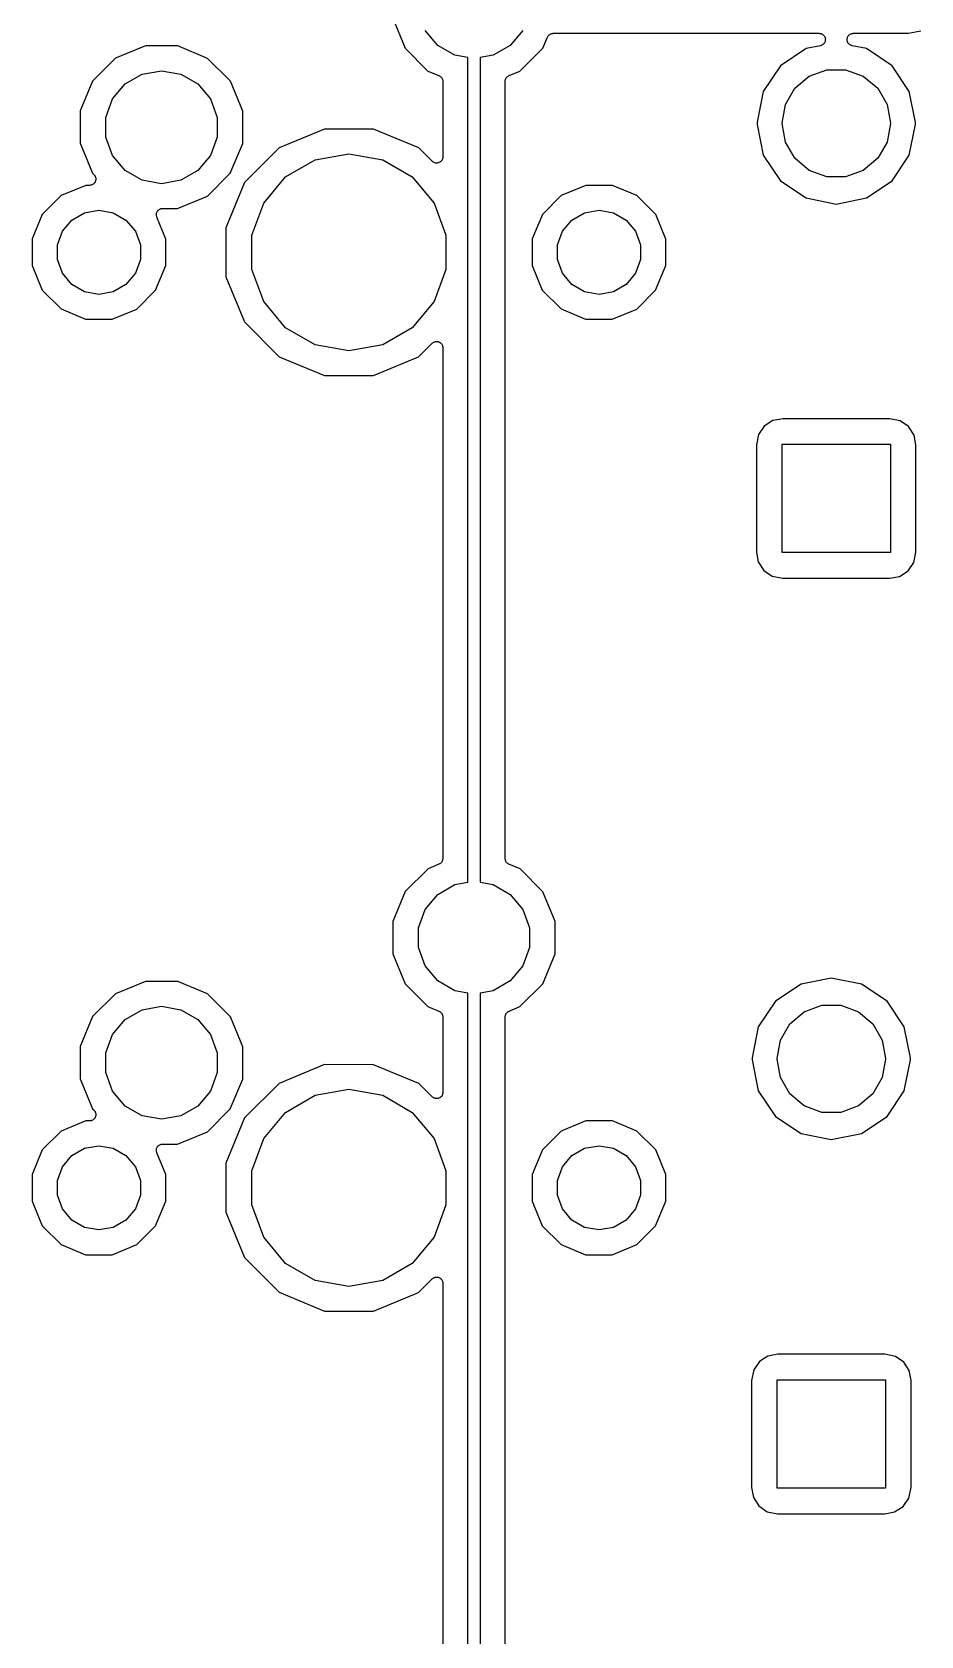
# Model space of a CAD drawing. Extents: x 37 to 156, y -136 to -20.
# Drawn here: x 119.56 to 137.62, y -78.1 to -45.53 of the extents above; entities that cross this region are included whole.
import ezdxf

# ---------------------------------------------------------------- set-up
doc = ezdxf.new("R2010")
doc.units = 0
doc.header["$MEASUREMENT"] = 0
doc.layers.add('BLACK', color=7, linetype='CONTINUOUS')

msp = doc.modelspace()

# ---------------------------------------------------------------- linework, layer by layer
at = {"layer": 'Black'}
for p, q in [((126.889, -45.247), (127.14, -45.854)), ((127.802, -45.7989), (127.546, -45.4937)), ((129.534, -45.4937), (129.278, -45.7989)), ((130.049, -45.6058), (130.056, -45.5941)), ((130.056, -45.5941), (130.063, -45.5891)), ((130.063, -45.5891), (130.068, -45.5827)), ((130.068, -45.5827), (130.08, -45.5758)), ((130.08, -45.5758), (130.091, -45.5673)), ((130.091, -45.5673), (130.099, -45.5648)), ((130.099, -45.5648), (130.106, -45.5607)), ((130.106, -45.5607), (130.12, -45.5582)), ((130.12, -45.5582), (130.133, -45.5541)), ((130.133, -45.5541), (130.141, -45.5544)), ((130.141, -45.5544), (130.15, -45.553)), ((130.15, -45.553), (135.553, -45.553)), ((135.553, -45.553), (135.563, -45.5547)), ((135.563, -45.5547), (135.572, -45.5545)), ((135.572, -45.5545), (135.584, -45.5585)), ((135.584, -45.5585), (135.597, -45.5607)), ((135.597, -45.5607), (135.605, -45.5655)), ((135.605, -45.5655), (135.614, -45.5687)), ((135.614, -45.5687), (135.624, -45.5765)), ((135.624, -45.5765), (135.635, -45.5827)), ((135.635, -45.5827), (135.641, -45.5902)), ((135.641, -45.5902), (135.649, -45.5963)), ((135.649, -45.5963), (135.655, -45.6069)), ((136.145, -45.6069), (136.151, -45.5963)), ((136.151, -45.5963), (136.159, -45.5902)), ((136.159, -45.5902), (136.165, -45.5827)), ((136.165, -45.5827), (136.176, -45.5765)), ((136.176, -45.5765), (136.186, -45.5687)), ((136.186, -45.5687), (136.195, -45.5655)), ((136.195, -45.5655), (136.203, -45.5607)), ((136.203, -45.5607), (136.216, -45.5585)), ((136.216, -45.5585), (136.228, -45.5545)), ((136.228, -45.5545), (136.237, -45.5547)), ((136.237, -45.5547), (136.247, -45.553)), ((136.247, -45.553), (137.367, -45.553)), ((137.367, -45.553), (137.621, -45.5025)), ((121.863, -45.8087), (121.256, -46.0595)), ((122.52, -45.8093), (121.863, -45.8087)), ((123.126, -46.0612), (122.52, -45.8093)), ((127.14, -45.854), (127.604, -46.3188)), ((128.148, -45.9982), (127.802, -45.7989)), ((129.278, -45.7989), (128.932, -45.9982)), ((129.474, -46.3205), (129.939, -45.8564)), ((129.939, -45.8564), (130.032, -45.6313)), ((130.032, -45.6313), (130.037, -45.6243)), ((130.037, -45.6243), (130.04, -45.6165)), ((130.04, -45.6165), (130.049, -45.6058)), ((135.286, -45.8627), (134.765, -46.2107)), ((135.578, -45.8046), (135.286, -45.8627)), ((135.587, -45.801), (135.578, -45.8046)), ((135.597, -45.7993), (135.587, -45.801)), ((135.607, -45.7931), (135.597, -45.7993)), ((135.619, -45.7886), (135.607, -45.7931)), ((135.626, -45.7822), (135.619, -45.7886)), ((135.635, -45.7773), (135.626, -45.7822)), ((135.643, -45.7677), (135.635, -45.7773)), ((135.652, -45.7595), (135.643, -45.7677)), ((135.657, -45.751), (135.652, -45.7595)), ((135.655, -45.6069), (135.663, -45.6165)), ((135.663, -45.7435), (135.657, -45.751)), ((135.663, -45.6165), (135.666, -45.6256)), ((135.667, -45.7318), (135.663, -45.7435)), ((135.666, -45.6256), (135.672, -45.634)), ((135.673, -45.7208), (135.667, -45.7318)), ((135.672, -45.634), (135.674, -45.6462)), ((135.675, -45.7112), (135.673, -45.7208)), ((135.674, -45.6462), (135.678, -45.6579)), ((135.678, -45.7021), (135.675, -45.7112)), ((135.678, -45.6579), (135.678, -45.6677)), ((135.678, -45.6677), (135.68, -45.6772)), ((135.68, -45.6772), (135.678, -45.6896)), ((135.678, -45.6896), (135.678, -45.7021)), ((136.12, -45.6772), (136.122, -45.6677)), ((136.122, -45.6896), (136.12, -45.6772)), ((136.122, -45.6579), (136.126, -45.6462)), ((136.122, -45.6677), (136.122, -45.6579)), ((136.122, -45.7021), (136.122, -45.6896)), ((136.125, -45.7112), (136.122, -45.7021)), ((136.127, -45.7208), (136.125, -45.7112)), ((136.126, -45.6462), (136.128, -45.634)), ((136.133, -45.7318), (136.127, -45.7208)), ((136.128, -45.634), (136.134, -45.6256)), ((136.137, -45.7435), (136.133, -45.7318)), ((136.134, -45.6256), (136.137, -45.6165)), ((136.137, -45.6165), (136.145, -45.6069)), ((136.143, -45.751), (136.137, -45.7435)), ((136.148, -45.7595), (136.143, -45.751)), ((136.157, -45.7677), (136.148, -45.7595)), ((136.165, -45.7773), (136.157, -45.7677)), ((136.174, -45.7822), (136.165, -45.7773)), ((136.181, -45.7886), (136.174, -45.7822)), ((136.193, -45.7931), (136.181, -45.7886)), ((136.203, -45.7993), (136.193, -45.7931)), ((136.213, -45.801), (136.203, -45.7993)), ((136.222, -45.8046), (136.213, -45.801)), ((136.514, -45.8627), (136.222, -45.8046)), ((137.035, -46.2107), (136.514, -45.8627)), ((121.256, -46.0595), (120.791, -46.5236)), ((123.59, -46.526), (123.126, -46.0612)), ((128.415, -46.0453), (128.148, -45.9982)), ((128.415, -62.7947), (128.415, -46.0453)), ((128.932, -45.9982), (128.665, -46.0453)), ((128.665, -46.0453), (128.665, -62.7947)), ((134.765, -46.2107), (134.417, -46.7316)), ((137.383, -46.7316), (137.035, -46.2107)), ((120.791, -46.5236), (120.539, -47.1302)), ((121.452, -46.5811), (121.798, -46.3818)), ((121.798, -46.3818), (122.19, -46.3126)), ((122.19, -46.3126), (122.582, -46.3818)), ((122.582, -46.3818), (122.928, -46.5811)), ((123.841, -47.133), (123.59, -46.526)), ((127.604, -46.3188), (127.829, -46.4123)), ((127.829, -46.4123), (127.836, -46.4168)), ((127.836, -46.4168), (127.843, -46.4196)), ((127.843, -46.4196), (127.854, -46.4286)), ((127.854, -46.4286), (127.866, -46.4361)), ((127.866, -46.4361), (127.871, -46.4426)), ((127.871, -46.4426), (127.877, -46.448)), ((127.877, -46.448), (127.884, -46.46)), ((127.884, -46.46), (127.893, -46.4711)), ((127.893, -46.4711), (127.895, -46.479)), ((127.895, -46.479), (127.899, -46.4862)), ((127.899, -46.4862), (127.902, -46.4999)), ((127.902, -46.4999), (127.906, -46.5131)), ((127.906, -46.5131), (127.906, -46.5214)), ((127.906, -46.5214), (127.907, -46.5296)), ((127.907, -46.5296), (127.907, -48.062)), ((129.173, -46.5298), (129.174, -46.5215)), ((129.173, -50.2943), (129.173, -46.5298)), ((129.174, -46.5131), (129.178, -46.4999)), ((129.174, -46.5215), (129.174, -46.5131)), ((129.178, -46.4999), (129.181, -46.4863)), ((129.181, -46.4863), (129.185, -46.4791)), ((129.185, -46.4791), (129.187, -46.471)), ((129.187, -46.471), (129.196, -46.4601)), ((129.196, -46.4601), (129.203, -46.4481)), ((129.203, -46.4481), (129.209, -46.4427)), ((129.209, -46.4427), (129.214, -46.4361)), ((129.214, -46.4361), (129.226, -46.4287)), ((129.226, -46.4287), (129.237, -46.4198)), ((129.237, -46.4198), (129.244, -46.4169)), ((129.244, -46.4169), (129.252, -46.4124)), ((129.252, -46.4124), (129.474, -46.3205)), ((135.057, -46.6687), (135.35, -46.4232)), ((135.35, -46.4232), (135.709, -46.2925)), ((135.709, -46.2925), (136.091, -46.2925)), ((136.091, -46.2925), (136.45, -46.4232)), ((136.45, -46.4232), (136.743, -46.6687)), ((121.06, -47.2608), (121.196, -46.8863)), ((121.196, -46.8863), (121.452, -46.5811)), ((122.928, -46.5811), (123.184, -46.8863)), ((123.184, -46.8863), (123.32, -47.2608)), ((134.417, -46.7316), (134.292, -47.3585)), ((134.866, -46.9996), (135.057, -46.6687)), ((136.743, -46.6687), (136.934, -46.9996)), ((137.508, -47.3585), (137.383, -46.7316)), ((120.539, -47.1302), (120.539, -47.787)), ((123.841, -47.7898), (123.841, -47.133)), ((134.8, -47.3758), (134.866, -46.9996)), ((136.934, -46.9996), (137, -47.3758)), ((121.06, -47.6592), (121.06, -47.2608)), ((123.32, -47.2608), (123.32, -47.6592)), ((125.505, -47.4977), (124.585, -47.8778)), ((126.5, -47.4985), (125.505, -47.4977)), ((127.419, -47.8802), (126.5, -47.4985)), ((134.292, -47.3585), (134.292, -47.4015)), ((134.292, -47.4015), (134.417, -48.0284)), ((134.8, -47.3842), (134.8, -47.3758)), ((134.866, -47.7604), (134.8, -47.3842)), ((137, -47.3842), (136.934, -47.7604)), ((137, -47.3758), (137, -47.3842)), ((137.383, -48.0284), (137.508, -47.4015)), ((137.508, -47.4015), (137.508, -47.3585)), ((120.539, -47.787), (120.79, -48.394)), ((121.196, -48.0337), (121.06, -47.6592)), ((123.32, -47.6592), (123.184, -48.0337)), ((123.589, -48.3964), (123.841, -47.7898)), ((124.585, -47.8778), (123.88, -48.5809)), ((127.69, -48.1518), (127.419, -47.8802)), ((135.057, -48.0913), (134.866, -47.7604)), ((136.934, -47.7604), (136.743, -48.0913)), ((121.452, -48.3389), (121.196, -48.0337)), ((123.184, -48.0337), (122.928, -48.3389)), ((124.713, -48.4667), (125.315, -48.1192)), ((125.315, -48.1192), (126, -47.9985)), ((126, -47.9985), (126.685, -48.1192)), ((126.685, -48.1192), (127.287, -48.4667)), ((127.704, -48.1613), (127.69, -48.1518)), ((127.716, -48.172), (127.704, -48.1613)), ((127.722, -48.1739), (127.716, -48.172)), ((127.726, -48.1771), (127.722, -48.1739)), ((127.742, -48.1814), (127.726, -48.1771)), ((127.758, -48.1871), (127.742, -48.1814)), ((127.763, -48.1871), (127.758, -48.1871)), ((127.769, -48.1885), (127.763, -48.1871)), ((127.785, -48.1871), (127.769, -48.1885)), ((127.802, -48.1871), (127.785, -48.1871)), ((127.807, -48.1852), (127.802, -48.1871)), ((127.813, -48.1847), (127.807, -48.1852)), ((127.828, -48.1777), (127.813, -48.1847)), ((127.843, -48.172), (127.828, -48.1777)), ((127.848, -48.1685), (127.843, -48.172)), ((127.853, -48.1661), (127.848, -48.1685)), ((127.865, -48.1544), (127.853, -48.1661)), ((127.877, -48.1437), (127.865, -48.1544)), ((127.88, -48.1389), (127.877, -48.1437)), ((127.884, -48.135), (127.88, -48.1389)), ((127.891, -48.1199), (127.884, -48.135)), ((127.899, -48.1055), (127.891, -48.1199)), ((127.9, -48.1), (127.899, -48.1055)), ((127.903, -48.095), (127.9, -48.1)), ((127.904, -48.0784), (127.903, -48.095)), ((127.907, -48.062), (127.904, -48.0784)), ((134.417, -48.0284), (134.765, -48.5493)), ((135.35, -48.3368), (135.057, -48.0913)), ((136.743, -48.0913), (136.45, -48.3368)), ((137.035, -48.5493), (137.383, -48.0284)), ((120.79, -48.394), (120.82, -48.4242)), ((120.82, -48.4242), (120.829, -48.4378)), ((120.829, -48.4378), (120.84, -48.4505)), ((120.84, -48.4505), (120.842, -48.4558)), ((120.842, -48.4558), (120.845, -48.4604)), ((120.845, -48.4604), (120.849, -48.4764)), ((120.849, -48.4764), (120.855, -48.492)), ((120.855, -48.492), (120.855, -48.4976)), ((120.855, -48.4976), (120.856, -48.503)), ((120.856, -48.503), (120.855, -48.5195)), ((120.855, -48.5195), (120.855, -48.5361)), ((121.798, -48.5382), (121.452, -48.3389)), ((122.928, -48.3389), (122.582, -48.5382)), ((123.124, -48.8605), (123.589, -48.3964)), ((124.267, -48.9992), (124.713, -48.4667)), ((127.287, -48.4667), (127.733, -48.9992)), ((135.709, -48.4675), (135.35, -48.3368)), ((136.091, -48.4675), (135.709, -48.4675)), ((136.45, -48.3368), (136.091, -48.4675)), ((120.151, -48.8473), (119.769, -49.2292)), ((120.651, -48.6409), (120.151, -48.8473)), ((120.73, -48.6409), (120.651, -48.6409)), ((120.746, -48.6381), (120.73, -48.6409)), ((120.763, -48.6366), (120.746, -48.6381)), ((120.768, -48.6343), (120.763, -48.6366)), ((120.773, -48.6333), (120.768, -48.6343)), ((120.788, -48.625), (120.773, -48.6333)), ((120.803, -48.618), (120.788, -48.625)), ((120.807, -48.6141), (120.803, -48.618)), ((120.811, -48.6113), (120.807, -48.6141)), ((120.822, -48.5986), (120.811, -48.6113)), ((120.834, -48.5869), (120.822, -48.5986)), ((120.836, -48.5818), (120.834, -48.5869)), ((120.84, -48.5775), (120.836, -48.5818)), ((120.845, -48.5619), (120.84, -48.5775)), ((120.852, -48.5469), (120.845, -48.5619)), ((120.853, -48.5413), (120.852, -48.5469)), ((120.855, -48.5361), (120.853, -48.5413)), ((122.19, -48.6074), (121.798, -48.5382)), ((122.582, -48.5382), (122.19, -48.6074)), ((123.88, -48.5809), (123.499, -49.5002)), ((130.311, -48.8473), (129.929, -49.2292)), ((130.811, -48.6409), (130.311, -48.8473)), ((131.351, -48.6413), (130.811, -48.6409)), ((131.851, -48.8487), (131.351, -48.6413)), ((132.233, -49.2313), (131.851, -48.8487)), ((134.765, -48.5493), (135.286, -48.8973)), ((136.514, -48.8973), (137.035, -48.5493)), ((120.628, -49.1974), (120.92, -49.1458)), ((120.92, -49.1458), (121.212, -49.1974)), ((122.098, -49.1874), (122.103, -49.1744)), ((122.103, -49.1744), (122.108, -49.168)), ((122.108, -49.168), (122.112, -49.1606)), ((122.112, -49.1606), (122.122, -49.1513)), ((122.122, -49.1513), (122.131, -49.1407)), ((122.131, -49.1407), (122.139, -49.1365)), ((122.139, -49.1365), (122.145, -49.1308)), ((122.145, -49.1308), (122.158, -49.1256)), ((122.158, -49.1256), (122.17, -49.1186)), ((122.17, -49.1186), (122.178, -49.1172)), ((122.178, -49.1172), (122.186, -49.114)), ((122.186, -49.114), (122.199, -49.1134)), ((122.199, -49.1134), (122.213, -49.111)), ((122.213, -49.111), (122.517, -49.1113)), ((122.517, -49.1113), (123.124, -48.8605)), ((124.029, -49.6524), (124.267, -48.9992)), ((127.733, -48.9992), (127.971, -49.6524)), ((130.788, -49.1974), (131.08, -49.1458)), ((131.08, -49.1458), (131.372, -49.1974)), ((135.286, -48.8973), (135.9, -49.0195)), ((135.9, -49.0195), (136.514, -48.8973)), ((119.769, -49.2292), (119.561, -49.7285)), ((120.18, -49.5729), (120.371, -49.3457)), ((120.371, -49.3457), (120.628, -49.1974)), ((121.212, -49.1974), (121.469, -49.3457)), ((121.469, -49.3457), (121.66, -49.5729)), ((122.086, -49.2434), (122.088, -49.2297)), ((122.088, -49.2516), (122.086, -49.2434)), ((122.088, -49.2159), (122.091, -49.208)), ((122.088, -49.2297), (122.088, -49.2159)), ((122.088, -49.26), (122.088, -49.2516)), ((122.093, -49.273), (122.088, -49.26)), ((122.091, -49.208), (122.092, -49.1997)), ((122.092, -49.1997), (122.098, -49.1874)), ((122.096, -49.2865), (122.093, -49.273)), ((122.279, -49.7309), (122.096, -49.2865)), ((123.499, -49.5002), (123.498, -50.4955)), ((129.929, -49.2292), (129.721, -49.7285)), ((130.34, -49.5729), (130.531, -49.3457)), ((130.531, -49.3457), (130.788, -49.1974)), ((131.372, -49.1974), (131.629, -49.3457)), ((131.629, -49.3457), (131.82, -49.5729)), ((132.439, -49.7309), (132.233, -49.2313)), ((119.561, -49.7285), (119.561, -50.2691)), ((120.079, -49.8517), (120.18, -49.5729)), ((121.66, -49.5729), (121.761, -49.8517)), ((122.279, -50.2715), (122.279, -49.7309)), ((124.029, -50.3476), (124.029, -49.6524)), ((127.971, -49.6524), (127.971, -50.3476)), ((129.721, -49.7285), (129.721, -50.2691)), ((130.239, -49.8517), (130.34, -49.5729)), ((131.82, -49.5729), (131.921, -49.8517)), ((132.439, -50.2715), (132.439, -49.7309)), ((120.079, -50.1483), (120.079, -49.8517)), ((120.18, -50.4271), (120.079, -50.1483)), ((121.761, -50.1483), (121.66, -50.4271)), ((121.761, -49.8517), (121.761, -50.1483)), ((130.239, -50.1483), (130.239, -49.8517)), ((130.34, -50.4271), (130.239, -50.1483)), ((131.921, -50.1483), (131.82, -50.4271)), ((131.921, -49.8517), (131.921, -50.1483)), ((119.561, -50.2691), (119.767, -50.7687)), ((120.371, -50.6543), (120.18, -50.4271)), ((121.66, -50.4271), (121.469, -50.6543)), ((122.071, -50.7708), (122.279, -50.2715)), ((124.267, -51.0008), (124.029, -50.3476)), ((127.971, -50.3476), (127.733, -51.0008)), ((129.173, -53.9), (129.173, -50.2943)), ((129.721, -50.2691), (129.927, -50.7687)), ((130.531, -50.6543), (130.34, -50.4271)), ((131.82, -50.4271), (131.629, -50.6543)), ((132.231, -50.7708), (132.439, -50.2715)), ((119.767, -50.7687), (120.149, -51.1513)), ((120.628, -50.8026), (120.371, -50.6543)), ((120.92, -50.8541), (120.628, -50.8026)), ((121.212, -50.8026), (120.92, -50.8541)), ((121.469, -50.6543), (121.212, -50.8026)), ((121.689, -51.1527), (122.071, -50.7708)), ((123.498, -50.4955), (123.878, -51.4154)), ((129.927, -50.7687), (130.309, -51.1513)), ((130.788, -50.8026), (130.531, -50.6543)), ((131.08, -50.8541), (130.788, -50.8026)), ((131.372, -50.8026), (131.08, -50.8541)), ((131.629, -50.6543), (131.372, -50.8026)), ((131.849, -51.1527), (132.231, -50.7708)), ((124.713, -51.5332), (124.267, -51.0008)), ((127.733, -51.0008), (127.287, -51.5332)), ((120.149, -51.1513), (120.649, -51.3587)), ((120.649, -51.3587), (121.189, -51.3591)), ((121.189, -51.3591), (121.689, -51.1527)), ((123.878, -51.4154), (124.581, -52.1198)), ((130.309, -51.1513), (130.809, -51.3587)), ((130.809, -51.3587), (131.349, -51.3591)), ((131.349, -51.3591), (131.849, -51.1527)), ((125.315, -51.8808), (124.713, -51.5332)), ((127.287, -51.5332), (126.685, -51.8808)), ((126, -52.0015), (125.315, -51.8808)), ((126.685, -51.8808), (126, -52.0015)), ((127.415, -52.1222), (127.69, -51.8478)), ((127.69, -51.8478), (127.704, -51.8383)), ((127.704, -51.8383), (127.716, -51.8277)), ((127.716, -51.8277), (127.722, -51.8258)), ((127.722, -51.8258), (127.726, -51.8225)), ((127.726, -51.8225), (127.742, -51.8183)), ((127.742, -51.8183), (127.758, -51.8126)), ((127.758, -51.8126), (127.764, -51.8126)), ((127.764, -51.8126), (127.769, -51.8112)), ((127.769, -51.8112), (127.786, -51.8126)), ((127.786, -51.8126), (127.802, -51.8126)), ((127.802, -51.8126), (127.807, -51.8145)), ((127.807, -51.8145), (127.813, -51.815)), ((127.813, -51.815), (127.828, -51.822)), ((127.828, -51.822), (127.843, -51.8277)), ((127.843, -51.8277), (127.848, -51.8313)), ((127.848, -51.8313), (127.853, -51.8337)), ((127.853, -51.8337), (127.865, -51.8454)), ((127.865, -51.8454), (127.877, -51.8561)), ((127.877, -51.8561), (127.88, -51.8609)), ((127.88, -51.8609), (127.884, -51.8649)), ((127.884, -51.8649), (127.891, -51.8799)), ((127.891, -51.8799), (127.899, -51.8943)), ((127.899, -51.8943), (127.9, -51.8998)), ((127.9, -51.8998), (127.903, -51.9049)), ((127.903, -51.9049), (127.904, -51.9214)), ((127.904, -51.9214), (127.907, -51.9377)), ((127.907, -51.9377), (127.907, -62.3102)), ((124.581, -52.1198), (125.5, -52.5015)), ((126.495, -52.5023), (127.415, -52.1222)), ((125.5, -52.5015), (126.495, -52.5023)), ((134.613, -53.4171), (134.439, -53.5288)), ((134.812, -53.3796), (134.613, -53.4171)), ((136.987, -53.3796), (134.812, -53.3796)), ((137.201, -53.4229), (136.987, -53.3796)), ((134.323, -53.6985), (134.28, -53.9127)), ((134.439, -53.5288), (134.323, -53.6985)), ((137.371, -53.5389), (137.201, -53.4229)), ((137.483, -53.7125), (137.371, -53.5389)), ((137.52, -53.9118), (137.483, -53.7125)), ((129.173, -62.3104), (129.173, -53.9)), ((134.28, -53.9127), (134.28, -56.0882)), ((134.8, -56.1), (134.8, -53.9)), ((134.8, -53.9), (137, -53.9)), ((137, -53.9), (137, -56.1)), ((137.52, -56.0873), (137.52, -53.9118)), ((134.28, -56.0882), (134.317, -56.2875)), ((134.317, -56.2875), (134.429, -56.4611)), ((137, -56.1), (134.8, -56.1)), ((137.361, -56.4712), (137.477, -56.3015)), ((137.477, -56.3015), (137.52, -56.0873)), ((134.429, -56.4611), (134.599, -56.5771)), ((134.599, -56.5771), (134.813, -56.6204)), ((134.813, -56.6204), (136.988, -56.6204)), ((136.988, -56.6204), (137.187, -56.5829)), ((137.187, -56.5829), (137.361, -56.4712)), ((127.606, -62.5195), (127.141, -62.9836)), ((127.828, -62.4276), (127.606, -62.5195)), ((127.836, -62.4231), (127.828, -62.4276)), ((127.843, -62.4202), (127.836, -62.4231)), ((127.854, -62.4113), (127.843, -62.4202)), ((127.866, -62.4039), (127.854, -62.4113)), ((127.871, -62.3973), (127.866, -62.4039)), ((127.877, -62.3919), (127.871, -62.3973)), ((127.884, -62.3799), (127.877, -62.3919)), ((127.893, -62.369), (127.884, -62.3799)), ((127.895, -62.3609), (127.893, -62.369)), ((127.899, -62.3537), (127.895, -62.3609)), ((127.902, -62.3401), (127.899, -62.3537)), ((127.906, -62.3269), (127.902, -62.3401)), ((127.907, -62.3102), (127.906, -62.3185)), ((127.906, -62.3185), (127.906, -62.3269)), ((129.174, -62.3186), (129.173, -62.3104)), ((129.174, -62.3269), (129.174, -62.3186)), ((129.178, -62.3401), (129.174, -62.3269)), ((129.181, -62.3538), (129.178, -62.3401)), ((129.185, -62.361), (129.181, -62.3538)), ((129.187, -62.3689), (129.185, -62.361)), ((129.196, -62.38), (129.187, -62.3689)), ((129.203, -62.392), (129.196, -62.38)), ((129.209, -62.3974), (129.203, -62.392)), ((129.214, -62.4039), (129.209, -62.3974)), ((129.226, -62.4114), (129.214, -62.4039)), ((129.237, -62.4204), (129.226, -62.4114)), ((129.244, -62.4232), (129.237, -62.4204)), ((129.251, -62.4277), (129.244, -62.4232)), ((129.476, -62.5212), (129.251, -62.4277)), ((129.94, -62.986), (129.476, -62.5212)), ((127.802, -63.0411), (128.148, -62.8418)), ((128.148, -62.8418), (128.415, -62.7947)), ((128.665, -62.7947), (128.932, -62.8418)), ((128.932, -62.8418), (129.278, -63.0411)), ((127.141, -62.9836), (126.889, -63.5902)), ((127.546, -63.3463), (127.802, -63.0411)), ((129.278, -63.0411), (129.534, -63.3463)), ((130.191, -63.593), (129.94, -62.986)), ((127.41, -63.7208), (127.546, -63.3463)), ((129.534, -63.3463), (129.67, -63.7208)), ((126.889, -63.5902), (126.889, -64.247)), ((127.41, -64.1192), (127.41, -63.7208)), ((129.67, -63.7208), (129.67, -64.1192)), ((130.191, -64.2498), (130.191, -63.593)), ((127.546, -64.4937), (127.41, -64.1192)), ((129.67, -64.1192), (129.534, -64.4937)), ((126.889, -64.247), (127.14, -64.854)), ((129.939, -64.8564), (130.191, -64.2498)), ((121.863, -64.8087), (121.256, -65.0595)), ((122.52, -64.8093), (121.863, -64.8087)), ((123.126, -65.0612), (122.52, -64.8093)), ((127.802, -64.7989), (127.546, -64.4937)), ((128.148, -64.9982), (127.802, -64.7989)), ((129.278, -64.7989), (128.932, -64.9982)), ((129.534, -64.4937), (129.278, -64.7989)), ((135.8, -64.7405), (135.186, -64.8627)), ((136.414, -64.8627), (135.8, -64.7405)), ((121.256, -65.0595), (120.791, -65.5236)), ((123.59, -65.526), (123.126, -65.0612)), ((127.14, -64.854), (127.604, -65.3188)), ((128.415, -65.0453), (128.148, -64.9982)), ((128.415, -81.7947), (128.415, -65.0453)), ((128.932, -64.9982), (128.665, -65.0453)), ((128.665, -65.0453), (128.665, -81.7947)), ((129.474, -65.3205), (129.939, -64.8564)), ((135.186, -64.8627), (134.665, -65.2107)), ((136.935, -65.2107), (136.414, -64.8627)), ((121.452, -65.5811), (121.798, -65.3818)), ((121.798, -65.3818), (122.19, -65.3126)), ((122.19, -65.3126), (122.582, -65.3818)), ((122.582, -65.3818), (122.928, -65.5811)), ((127.604, -65.3188), (127.829, -65.4123)), ((127.829, -65.4123), (127.836, -65.4168)), ((127.836, -65.4168), (127.843, -65.4196)), ((127.843, -65.4196), (127.854, -65.4286)), ((127.854, -65.4286), (127.866, -65.4361)), ((127.866, -65.4361), (127.871, -65.4426)), ((127.871, -65.4426), (127.877, -65.448)), ((127.877, -65.448), (127.884, -65.46)), ((127.884, -65.46), (127.893, -65.4711)), ((129.187, -65.471), (129.196, -65.4601)), ((129.196, -65.4601), (129.203, -65.4481)), ((129.203, -65.4481), (129.209, -65.4427)), ((129.209, -65.4427), (129.214, -65.4361)), ((129.214, -65.4361), (129.226, -65.4287)), ((129.226, -65.4287), (129.237, -65.4198)), ((129.237, -65.4198), (129.244, -65.4169)), ((129.244, -65.4169), (129.252, -65.4124)), ((129.252, -65.4124), (129.474, -65.3205)), ((134.665, -65.2107), (134.317, -65.7316)), ((134.957, -65.6687), (135.25, -65.4232)), ((135.25, -65.4232), (135.609, -65.2925)), ((135.609, -65.2925), (135.991, -65.2925)), ((135.991, -65.2925), (136.35, -65.4232)), ((136.35, -65.4232), (136.643, -65.6687)), ((137.283, -65.7316), (136.935, -65.2107)), ((120.791, -65.5236), (120.539, -66.1302)), ((121.196, -65.8863), (121.452, -65.5811)), ((122.928, -65.5811), (123.184, -65.8863)), ((123.841, -66.133), (123.59, -65.526)), ((127.893, -65.4711), (127.895, -65.479)), ((127.895, -65.479), (127.899, -65.4862)), ((127.899, -65.4862), (127.902, -65.4999)), ((127.902, -65.4999), (127.906, -65.5131)), ((127.906, -65.5131), (127.906, -65.5214)), ((127.906, -65.5214), (127.907, -65.5296)), ((127.907, -65.5296), (127.907, -67.062)), ((129.173, -65.5298), (129.174, -65.5215)), ((129.173, -66.346), (129.173, -65.5298)), ((129.174, -65.5131), (129.178, -65.4999)), ((129.174, -65.5215), (129.174, -65.5131)), ((129.178, -65.4999), (129.181, -65.4863)), ((129.181, -65.4863), (129.185, -65.4791)), ((129.185, -65.4791), (129.187, -65.471)), ((134.317, -65.7316), (134.192, -66.3585)), ((134.766, -65.9996), (134.957, -65.6687)), ((136.643, -65.6687), (136.834, -65.9996)), ((137.408, -66.3585), (137.283, -65.7316)), ((121.06, -66.2608), (121.196, -65.8863)), ((123.184, -65.8863), (123.32, -66.2608)), ((134.7, -66.3758), (134.766, -65.9996)), ((136.834, -65.9996), (136.9, -66.3758)), ((120.539, -66.1302), (120.539, -66.787)), ((121.06, -66.6592), (121.06, -66.2608)), ((123.32, -66.2608), (123.32, -66.6592)), ((123.841, -66.7898), (123.841, -66.133)), ((129.173, -69.2943), (129.173, -66.346)), ((134.192, -66.3585), (134.192, -66.4015)), ((134.192, -66.4015), (134.317, -67.0284)), ((134.7, -66.3842), (134.7, -66.3758)), ((134.766, -66.7604), (134.7, -66.3842)), ((136.9, -66.3842), (136.834, -66.7604)), ((136.9, -66.3758), (136.9, -66.3842)), ((137.283, -67.0284), (137.408, -66.4015)), ((137.408, -66.4015), (137.408, -66.3585)), ((121.196, -67.0337), (121.06, -66.6592)), ((123.32, -66.6592), (123.184, -67.0337)), ((125.505, -66.4977), (124.585, -66.8778)), ((126.5, -66.4985), (125.505, -66.4977)), ((127.419, -66.8802), (126.5, -66.4985)), ((134.957, -67.0913), (134.766, -66.7604)), ((136.834, -66.7604), (136.643, -67.0913)), ((120.539, -66.787), (120.79, -67.394)), ((121.452, -67.3389), (121.196, -67.0337)), ((123.184, -67.0337), (122.928, -67.3389)), ((123.589, -67.3964), (123.841, -66.7898)), ((124.585, -66.8778), (123.88, -67.5809)), ((125.315, -67.1192), (126, -66.9985)), ((126, -66.9985), (126.685, -67.1192)), ((127.69, -67.1518), (127.419, -66.8802)), ((127.903, -67.095), (127.9, -67.1)), ((127.904, -67.0784), (127.903, -67.095)), ((127.907, -67.062), (127.904, -67.0784)), ((134.317, -67.0284), (134.665, -67.5493)), ((135.25, -67.3368), (134.957, -67.0913)), ((136.643, -67.0913), (136.35, -67.3368)), ((136.935, -67.5493), (137.283, -67.0284)), ((120.79, -67.394), (120.82, -67.4242)), ((120.82, -67.4242), (120.829, -67.4378)), ((121.798, -67.5382), (121.452, -67.3389)), ((122.928, -67.3389), (122.582, -67.5382)), ((123.124, -67.8605), (123.589, -67.3964)), ((124.713, -67.4667), (125.315, -67.1192)), ((126.685, -67.1192), (127.287, -67.4667)), ((127.704, -67.1613), (127.69, -67.1518)), ((127.716, -67.172), (127.704, -67.1613)), ((127.722, -67.1739), (127.716, -67.172)), ((127.726, -67.1771), (127.722, -67.1739)), ((127.742, -67.1814), (127.726, -67.1771)), ((127.758, -67.1871), (127.742, -67.1814)), ((127.763, -67.1871), (127.758, -67.1871)), ((127.769, -67.1885), (127.763, -67.1871)), ((127.785, -67.1871), (127.769, -67.1885)), ((127.802, -67.1871), (127.785, -67.1871)), ((127.807, -67.1852), (127.802, -67.1871)), ((127.813, -67.1847), (127.807, -67.1852)), ((127.828, -67.1777), (127.813, -67.1847)), ((127.843, -67.172), (127.828, -67.1777)), ((127.848, -67.1685), (127.843, -67.172)), ((127.853, -67.1661), (127.848, -67.1685)), ((127.865, -67.1544), (127.853, -67.1661)), ((127.877, -67.1437), (127.865, -67.1544)), ((127.88, -67.1389), (127.877, -67.1437)), ((127.884, -67.135), (127.88, -67.1389)), ((127.891, -67.1199), (127.884, -67.135)), ((127.899, -67.1055), (127.891, -67.1199)), ((127.9, -67.1), (127.899, -67.1055)), ((135.609, -67.4675), (135.25, -67.3368)), ((136.35, -67.3368), (135.991, -67.4675)), ((120.651, -67.6409), (120.151, -67.8473)), ((120.73, -67.6409), (120.651, -67.6409)), ((120.746, -67.6381), (120.73, -67.6409)), ((120.763, -67.6366), (120.746, -67.6381)), ((120.768, -67.6343), (120.763, -67.6366)), ((120.773, -67.6333), (120.768, -67.6343)), ((120.788, -67.625), (120.773, -67.6333)), ((120.803, -67.618), (120.788, -67.625)), ((120.807, -67.6141), (120.803, -67.618)), ((120.811, -67.6113), (120.807, -67.6141)), ((120.822, -67.5986), (120.811, -67.6113)), ((120.834, -67.5869), (120.822, -67.5986)), ((120.829, -67.4378), (120.84, -67.4505)), ((120.836, -67.5818), (120.834, -67.5869)), ((120.84, -67.5775), (120.836, -67.5818)), ((120.84, -67.4505), (120.842, -67.4558)), ((120.845, -67.5619), (120.84, -67.5775)), ((120.842, -67.4558), (120.845, -67.4604)), ((120.845, -67.4604), (120.849, -67.4764)), ((120.852, -67.5469), (120.845, -67.5619)), ((120.849, -67.4764), (120.855, -67.492)), ((120.853, -67.5413), (120.852, -67.5469)), ((120.855, -67.5361), (120.853, -67.5413)), ((120.855, -67.492), (120.855, -67.4976)), ((120.855, -67.4976), (120.856, -67.503)), ((120.856, -67.503), (120.855, -67.5195)), ((120.855, -67.5195), (120.855, -67.5361)), ((122.19, -67.6074), (121.798, -67.5382)), ((122.582, -67.5382), (122.19, -67.6074)), ((123.88, -67.5809), (123.499, -68.5002)), ((124.267, -67.9992), (124.713, -67.4667)), ((127.287, -67.4667), (127.733, -67.9992)), ((130.811, -67.6409), (130.311, -67.8473)), ((131.351, -67.6413), (130.811, -67.6409)), ((131.851, -67.8487), (131.351, -67.6413)), ((134.665, -67.5493), (135.186, -67.8973)), ((135.991, -67.4675), (135.609, -67.4675)), ((136.414, -67.8973), (136.935, -67.5493)), ((120.151, -67.8473), (119.769, -68.2292)), ((122.517, -68.1113), (123.124, -67.8605)), ((124.029, -68.6524), (124.267, -67.9992)), ((127.733, -67.9992), (127.971, -68.6524)), ((130.311, -67.8473), (129.929, -68.2292)), ((132.233, -68.2313), (131.851, -67.8487)), ((135.186, -67.8973), (135.8, -68.0195)), ((135.8, -68.0195), (136.414, -67.8973)), ((119.769, -68.2292), (119.561, -68.7285)), ((120.18, -68.5729), (120.371, -68.3457)), ((120.371, -68.3457), (120.628, -68.1974)), ((120.628, -68.1974), (120.92, -68.1458)), ((120.92, -68.1458), (121.212, -68.1974)), ((121.212, -68.1974), (121.469, -68.3457)), ((121.469, -68.3457), (121.66, -68.5729)), ((122.086, -68.2434), (122.088, -68.2297)), ((122.088, -68.2516), (122.086, -68.2434)), ((122.088, -68.2159), (122.091, -68.208)), ((122.088, -68.2297), (122.088, -68.2159)), ((122.088, -68.26), (122.088, -68.2516)), ((122.093, -68.273), (122.088, -68.26)), ((122.091, -68.208), (122.092, -68.1997)), ((122.092, -68.1997), (122.098, -68.1874)), ((122.096, -68.2865), (122.093, -68.273)), ((122.279, -68.7309), (122.096, -68.2865)), ((122.098, -68.1874), (122.103, -68.1744)), ((122.103, -68.1744), (122.108, -68.168)), ((122.108, -68.168), (122.112, -68.1606)), ((122.112, -68.1606), (122.122, -68.1513)), ((122.122, -68.1513), (122.131, -68.1407)), ((122.131, -68.1407), (122.139, -68.1365)), ((122.139, -68.1365), (122.145, -68.1308)), ((122.145, -68.1308), (122.158, -68.1256)), ((122.158, -68.1256), (122.17, -68.1186)), ((122.17, -68.1186), (122.178, -68.1172)), ((122.178, -68.1172), (122.186, -68.114)), ((122.186, -68.114), (122.199, -68.1134)), ((122.199, -68.1134), (122.213, -68.111)), ((122.213, -68.111), (122.517, -68.1113)), ((129.929, -68.2292), (129.721, -68.7285)), ((130.34, -68.5729), (130.531, -68.3457)), ((130.531, -68.3457), (130.788, -68.1974)), ((130.788, -68.1974), (131.08, -68.1458)), ((131.08, -68.1458), (131.372, -68.1974)), ((131.372, -68.1974), (131.629, -68.3457)), ((131.629, -68.3457), (131.82, -68.5729)), ((132.439, -68.7309), (132.233, -68.2313)), ((120.079, -68.8517), (120.18, -68.5729)), ((121.66, -68.5729), (121.761, -68.8517)), ((123.499, -68.5002), (123.498, -69.4955)), ((124.029, -69.3476), (124.029, -68.6524)), ((127.971, -68.6524), (127.971, -69.3476)), ((130.239, -68.8517), (130.34, -68.5729)), ((131.82, -68.5729), (131.921, -68.8517)), ((119.561, -68.7285), (119.561, -69.2691)), ((120.079, -69.1483), (120.079, -68.8517)), ((121.761, -68.8517), (121.761, -69.1483)), ((122.279, -69.2715), (122.279, -68.7309)), ((129.721, -68.7285), (129.721, -69.2691)), ((130.239, -69.1483), (130.239, -68.8517)), ((131.921, -68.8517), (131.921, -69.1483)), ((132.439, -69.2715), (132.439, -68.7309)), ((119.561, -69.2691), (119.767, -69.7687)), ((120.18, -69.4271), (120.079, -69.1483)), ((121.761, -69.1483), (121.66, -69.4271)), ((122.071, -69.7708), (122.279, -69.2715)), ((124.267, -70.0008), (124.029, -69.3476)), ((127.971, -69.3476), (127.733, -70.0008)), ((129.173, -72.9), (129.173, -69.2943)), ((129.721, -69.2691), (129.927, -69.7687)), ((130.34, -69.4271), (130.239, -69.1483)), ((131.921, -69.1483), (131.82, -69.4271)), ((132.231, -69.7708), (132.439, -69.2715)), ((120.371, -69.6543), (120.18, -69.4271)), ((120.628, -69.8026), (120.371, -69.6543)), ((121.469, -69.6543), (121.212, -69.8026)), ((121.66, -69.4271), (121.469, -69.6543)), ((123.498, -69.4955), (123.878, -70.4154)), ((130.531, -69.6543), (130.34, -69.4271)), ((130.788, -69.8026), (130.531, -69.6543)), ((131.629, -69.6543), (131.372, -69.8026)), ((131.82, -69.4271), (131.629, -69.6543)), ((119.767, -69.7687), (120.149, -70.1513)), ((120.92, -69.8541), (120.628, -69.8026)), ((121.212, -69.8026), (120.92, -69.8541)), ((121.689, -70.1527), (122.071, -69.7708)), ((124.713, -70.5332), (124.267, -70.0008)), ((127.733, -70.0008), (127.287, -70.5332)), ((129.927, -69.7687), (130.309, -70.1513)), ((131.08, -69.8541), (130.788, -69.8026)), ((131.372, -69.8026), (131.08, -69.8541)), ((131.849, -70.1527), (132.231, -69.7708)), ((120.149, -70.1513), (120.649, -70.3587)), ((121.189, -70.3591), (121.689, -70.1527)), ((130.309, -70.1513), (130.809, -70.3587)), ((131.349, -70.3591), (131.849, -70.1527)), ((120.649, -70.3587), (121.189, -70.3591)), ((123.878, -70.4154), (124.581, -71.1198)), ((125.315, -70.8808), (124.713, -70.5332)), ((127.287, -70.5332), (126.685, -70.8808)), ((130.809, -70.3587), (131.349, -70.3591)), ((126, -71.0015), (125.315, -70.8808)), ((126.685, -70.8808), (126, -71.0015)), ((127.415, -71.1222), (127.69, -70.8478)), ((127.69, -70.8478), (127.704, -70.8383)), ((127.704, -70.8383), (127.716, -70.8277)), ((127.716, -70.8277), (127.722, -70.8258)), ((127.722, -70.8258), (127.726, -70.8225)), ((127.726, -70.8225), (127.742, -70.8183)), ((127.742, -70.8183), (127.758, -70.8126)), ((127.758, -70.8126), (127.764, -70.8126)), ((127.764, -70.8126), (127.769, -70.8112)), ((127.769, -70.8112), (127.786, -70.8126)), ((127.786, -70.8126), (127.802, -70.8126)), ((127.802, -70.8126), (127.807, -70.8145)), ((127.807, -70.8145), (127.813, -70.815)), ((127.813, -70.815), (127.828, -70.822)), ((127.828, -70.822), (127.843, -70.8277)), ((127.843, -70.8277), (127.848, -70.8313)), ((127.848, -70.8313), (127.853, -70.8337)), ((127.853, -70.8337), (127.865, -70.8454)), ((127.865, -70.8454), (127.877, -70.8561)), ((127.877, -70.8561), (127.88, -70.8609)), ((127.88, -70.8609), (127.884, -70.8649)), ((127.884, -70.8649), (127.891, -70.8799)), ((127.891, -70.8799), (127.899, -70.8943)), ((127.899, -70.8943), (127.9, -70.8998)), ((127.9, -70.8998), (127.903, -70.9049)), ((127.903, -70.9049), (127.904, -70.9214)), ((127.904, -70.9214), (127.907, -70.9377)), ((127.907, -70.9377), (127.907, -81.3102)), ((124.581, -71.1198), (125.5, -71.5015)), ((126.495, -71.5023), (127.415, -71.1222)), ((125.5, -71.5015), (126.495, -71.5023)), ((134.339, -72.5288), (134.223, -72.6985)), ((134.513, -72.4171), (134.339, -72.5288)), ((134.712, -72.3796), (134.513, -72.4171)), ((136.887, -72.3796), (134.712, -72.3796)), ((137.101, -72.4229), (136.887, -72.3796)), ((137.271, -72.5389), (137.101, -72.4229)), ((137.383, -72.7125), (137.271, -72.5389)), ((129.173, -81.3104), (129.173, -72.9)), ((134.223, -72.6985), (134.18, -72.9127)), ((134.18, -72.9127), (134.18, -75.0882)), ((134.7, -75.1), (134.7, -72.9)), ((134.7, -72.9), (136.9, -72.9)), ((136.9, -72.9), (136.9, -75.1)), ((137.42, -72.9118), (137.383, -72.7125)), ((137.42, -75.0873), (137.42, -72.9118)), ((134.18, -75.0882), (134.217, -75.2875)), ((136.9, -75.1), (134.7, -75.1)), ((137.377, -75.3015), (137.42, -75.0873)), ((134.217, -75.2875), (134.329, -75.4611)), ((134.329, -75.4611), (134.499, -75.5771)), ((137.087, -75.5829), (137.261, -75.4712)), ((137.261, -75.4712), (137.377, -75.3015)), ((134.499, -75.5771), (134.713, -75.6204)), ((134.713, -75.6204), (136.888, -75.6204)), ((136.888, -75.6204), (137.087, -75.5829))]:
    msp.add_line(p, q, dxfattribs=at)

doc.saveas('drawing.dxf')
